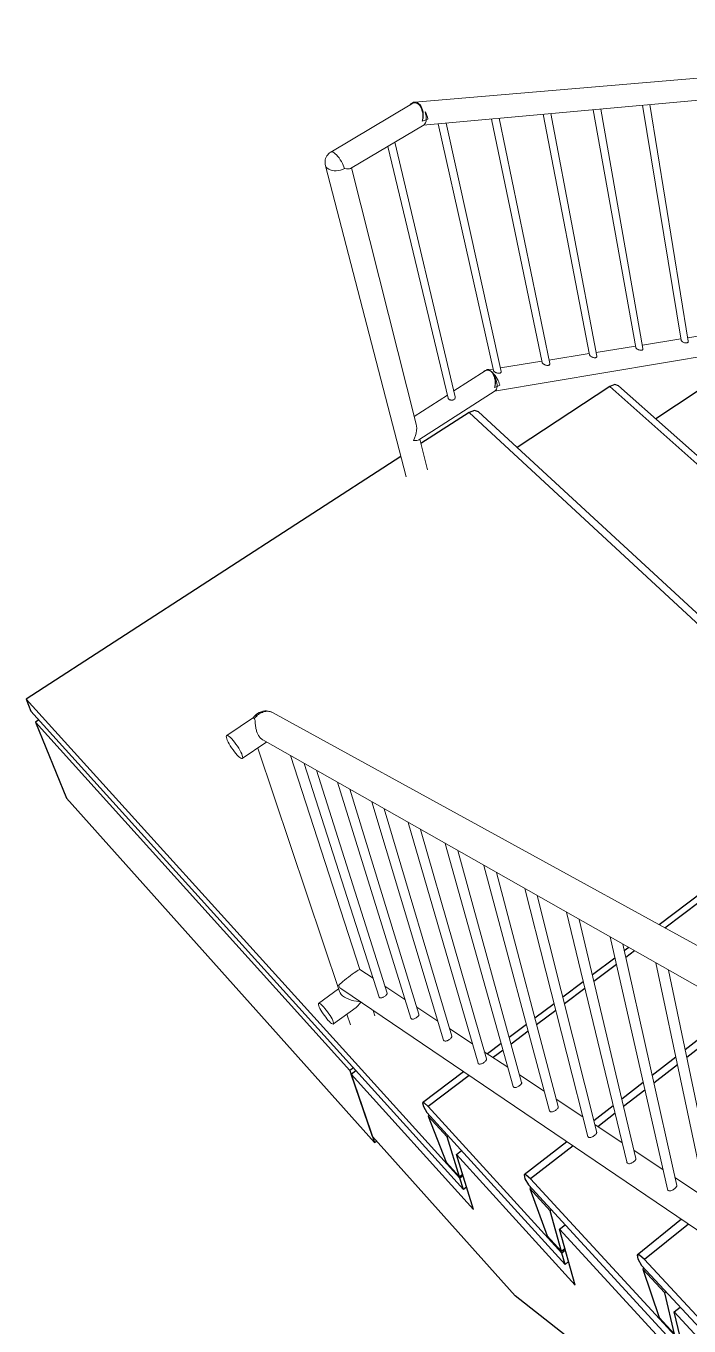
# Model space of a CAD drawing. Header units: millimetres. Extents: x 14140 to 38780, y -11415 to 1223.
# Drawn here: x 29423 to 31313, y -8043 to -4339 of the extents above; entities that cross this region are included whole.
import ezdxf

# ---------------------------------------------------------------- set-up
doc = ezdxf.new("R2010")
doc.units = ezdxf.units.MM
doc.header["$MEASUREMENT"] = 0
doc.layers.add('NewA-Ee_35_10-M_StairsInternal', color=7, linetype='Continuous')
doc.layers.add('NewA-Ss_25_15_60_05-M_BalustradeAndGuardingSystems', color=7, linetype='Continuous')

# ---------------------------------------------------------------- blocks, each defined once
blk = doc.blocks.new('Section Elem_9_2', base_point=(32826.8, -4960.2))
at = {"layer": 'NewA-Ee_35_10-M_StairsInternal', "linetype": 'Continuous'}
for p, q in [((31460, -5297.5), (31218.9, -5458.5)), ((31087.9, -5366.1), (30823.6, -5539.8)), ((31102.1, -5360.6), (31087.9, -5366.1)), ((31087.9, -5366.1), (31469.1, -5705.4)), ((31112.4, -5364), (31102.1, -5360.6)), ((31112.4, -5364), (31464.8, -5676.9)), ((30686.3, -5440.1), (30549.2, -5528.7)), ((30686.5, -5440), (30686.3, -5440.1)), ((30686.3, -5440.1), (31550.9, -6239.9)), ((30701.6, -5434.3), (30686.5, -5440)), ((30712.9, -5437.7), (30701.6, -5434.3)), ((30712.9, -5437.7), (31545.8, -6206.3)), ((30492, -5565.7), (29423.3, -6256.8)), ((29423.3, -6256.8), (29437.2, -6290.8)), ((29423.3, -6256.8), (30325.2, -7252.5)), ((29437.2, -6290.8), (30336.3, -7284.9)), ((29460.2, -6316.2), (29450.2, -6322.7)), ((29450.2, -6322.7), (29538.8, -6539.1)), ((29450.2, -6322.7), (30346.6, -7315.2)), ((29538.8, -6539.1), (30416.8, -7520.5)), ((30356.9, -7307.6), (30346.6, -7315.2)), ((30346.6, -7315.2), (30416.8, -7520.5)), ((30416.8, -7520.5), (30422.5, -7516.3))]:
    blk.add_line(p, q, dxfattribs=at)
blk = doc.blocks.new('Section Elem_10_2', base_point=(32826.8, -4960.2))
at = {"layer": 'NewA-Ee_35_10-M_StairsInternal', "linetype": 'Continuous'}
for p, q in [((31903.5, -6391.6), (31227.9, -6899.9)), ((31923.2, -6397.9), (31244.7, -6909.2)), ((31141.7, -6964.8), (31128.9, -6974.4)), ((31101.9, -6994.7), (31037.9, -7042.9)), ((31158.4, -6974.2), (31133.2, -6993.3)), ((31106.2, -7013.6), (31042.4, -7061.7)), ((31012, -7062.3), (30953.5, -7106.3)), ((31016.5, -7081.1), (30958.2, -7125.1)), ((30928.7, -7125), (30874, -7166.2)), ((30933.4, -7143.8), (30878.9, -7184.9)), ((30850, -7184.2), (30801, -7221.1)), ((30855, -7202.8), (30806.1, -7239.7)), ((31376, -7199.3), (31302.5, -7256.4)), ((31380.3, -7221.1), (31307, -7278.1)), ((30660.3, -7622.4), (30325.2, -7252.5)), ((30777.9, -7238.4), (30739, -7267.7)), ((30783.1, -7257), (30755, -7278.2)), ((30336.3, -7284.9), (30670.1, -7654)), ((31275.6, -7277.2), (31208.3, -7329.5)), ((30350.2, -7325.7), (30364, -7315.5)), ((30350.2, -7325.7), (30698.7, -7711.5)), ((30411, -7503.5), (30350.2, -7325.7)), ((30670.9, -7318.9), (30553.2, -7407.5)), ((30686.8, -7329.6), (30569.8, -7417.8)), ((31280.3, -7299), (31213.1, -7351.2)), ((31182.6, -7349.5), (31121.9, -7396.6)), ((31187.5, -7371.1), (31127, -7418.2)), ((30558.4, -7407.4), (30553.2, -7407.5)), ((30553.2, -7407.5), (30556, -7418)), ((30569.8, -7417.8), (30558.4, -7407.4)), ((30556, -7418), (30565.9, -7435.2)), ((30565.9, -7435.2), (30960.1, -7867.6)), ((30572.9, -7442.8), (30569.6, -7445.3)), ((30623.6, -7504.6), (30569.6, -7445.3)), ((30569.6, -7445.3), (30621.1, -7576.1)), ((30951.1, -7835.4), (30569.8, -7417.8)), ((31097.3, -7415.7), (31041.9, -7458.7)), ((31102.5, -7437.2), (31053.6, -7475.3)), ((30817.4, -7957.2), (30411, -7503.5)), ((30626.9, -7502.1), (30623.6, -7504.6)), ((30658.9, -7617.8), (30623.6, -7504.6)), ((30965.3, -7518.2), (30843.3, -7612.9)), ((30650.1, -7554.8), (30664.7, -7543.6)), ((30650.1, -7554.8), (30988.7, -7927)), ((30698.7, -7711.5), (30650.1, -7554.8)), ((30983, -7530.2), (30861.9, -7624.4)), ((30621.1, -7576.1), (30658.9, -7617.8)), ((30667.6, -7611.1), (30658.9, -7617.8)), ((30669, -7615.8), (30660.3, -7622.4)), ((30670.1, -7654), (30660.3, -7622.4)), ((30849.4, -7613.2), (30843.3, -7612.9)), ((30843.3, -7612.9), (30845.8, -7623.6)), ((30845.8, -7623.6), (30856, -7641.5)), ((30861.9, -7624.4), (30849.4, -7613.2)), ((31273.5, -8071.5), (30861.9, -7624.4)), ((30678.8, -7647.3), (30670.1, -7654)), ((30856, -7641.5), (31281.3, -8104.2)), ((30863, -7649.1), (30859.5, -7651.9)), ((30917.7, -7715.2), (30859.5, -7651.9)), ((30859.5, -7651.9), (30909.1, -7786.2)), ((30921.2, -7712.4), (30917.7, -7715.2)), ((30949.8, -7830.7), (30917.7, -7715.2)), ((31292, -7739.3), (31165.5, -7841)), ((30944.5, -7767.3), (30960.3, -7754.9)), ((30944.5, -7767.3), (31309.9, -8165.7)), ((30988.7, -7927), (30944.5, -7767.3)), ((31311.9, -7752.8), (31186.3, -7854)), ((30909.1, -7786.2), (30949.8, -7830.7)), ((30959.9, -7822.7), (30949.8, -7830.7)), ((30961.2, -7827.5), (30951.1, -7835.4)), ((30960.1, -7867.6), (30951.1, -7835.4)), ((31172.6, -7841.8), (31165.5, -7841)), ((31165.5, -7841), (31167.6, -7851.9)), ((31167.6, -7851.9), (31178, -7870.5)), ((31186.3, -7854), (31172.6, -7841.8)), ((30970.1, -7859.6), (30960.1, -7867.6)), ((31178, -7870.5), (31639.1, -8367.9)), ((31185.1, -7878.1), (31181.3, -7881.2)), ((31244.2, -7949.1), (31181.3, -7881.2)), ((31181.3, -7881.2), (31228.4, -8019)), ((31632.8, -8334.7), (31186.3, -7854)), ((32614.2, -9362.3), (30817.4, -7957.2)), ((31248.1, -7946), (31244.2, -7949.1)), ((31272.3, -8066.7), (31244.2, -7949.1)), ((31271.4, -8003.3), (31288.3, -7989.4)), ((31228.4, -8019), (31272.3, -8066.7)), ((31271.4, -8003.3), (31667.5, -8431.5)), ((31309.9, -8165.7), (31271.4, -8003.3))]:
    blk.add_line(p, q, dxfattribs=at)
blk = doc.blocks.new('Section Elem_14_2', base_point=(32826.8, -4960.2))
at = {"layer": 'NewA-Ss_25_15_60_05-M_BalustradeAndGuardingSystems', "color": 6, "linetype": 'Continuous', "lineweight": 13}
for p, q in [((30532.1, -4555.3), (33094.5, -4338.6)), ((30555.8, -4621.4), (33102.7, -4389.5)), ((30524.7, -4557.3), (30528.3, -4555.8)), ((30528.3, -4555.8), (30532.1, -4555.3)), ((30532.1, -4555.3), (30535.9, -4555.9)), ((30535.9, -4555.9), (30539.7, -4557.5)), ((30292, -4697.8), (30523.6, -4560.8)), ((30517.9, -4564.2), (30518.5, -4563.1)), ((30518.5, -4563.1), (30521.4, -4559.8)), ((30521.4, -4559.8), (30524.7, -4557.3)), ((30523.6, -4560.8), (30527.4, -4558.8)), ((30527.4, -4558.8), (30531.3, -4557.9)), ((30531.3, -4557.9), (30535.2, -4558.1)), ((30535.2, -4558.1), (30539, -4559.5)), ((30542.7, -4561.9), (30539, -4559.5)), ((30539.7, -4557.5), (30543.3, -4560)), ((30545.9, -4565.4), (30542.7, -4561.9)), ((30543.3, -4560), (30546.6, -4563.5)), ((30548.8, -4569.9), (30545.9, -4565.4)), ((30546.6, -4563.5), (30549.5, -4567.7)), ((30551.2, -4575.1), (30548.8, -4569.9)), ((30549.5, -4567.7), (30552, -4572.6)), ((30553, -4580.9), (30551.2, -4575.1)), ((30552, -4572.6), (30553.9, -4577.9)), ((30554.1, -4587.2), (30553, -4580.9)), ((30553.9, -4577.9), (30555.2, -4583.7)), ((30554.6, -4593.8), (30554.1, -4587.2)), ((30554.4, -4600.4), (30554.6, -4593.8)), ((30555.2, -4583.7), (30555.9, -4589.6)), ((30555.9, -4589.6), (30555.9, -4595.5)), ((30561, -4583.6), (30562.6, -4589)), ((30561.1, -4583.7), (30561, -4583.6)), ((30561, -4583.6), (30563.6, -4588.4)), ((30562.6, -4589), (30563.7, -4594.8)), ((30563.6, -4588.4), (30565.9, -4593.5)), ((30565.9, -4593.5), (30567.7, -4598.3)), ((30897.4, -4590.3), (31029.9, -5276.2)), ((30919, -4588.3), (31050.9, -5279.1)), ((31040.5, -4577.3), (31161.5, -5255)), ((31061.7, -4575.3), (31182.1, -5258)), ((31180.5, -4564.5), (31290.7, -5234.3)), ((31201.4, -4562.6), (31310.9, -5237.2)), ((30348.6, -4744.9), (30558.3, -4619.9)), ((30564.2, -4605.6), (30552.8, -4609.4)), ((30554, -4606.5), (30552.8, -4609.4)), ((30552.8, -4609.4), (30553.5, -4606.8)), ((30553.5, -4606.8), (30554.4, -4600.4)), ((30555.3, -4601.2), (30554, -4606.5)), ((30555.9, -4595.5), (30555.3, -4601.2)), ((30558.3, -4619.9), (30560.6, -4617.6)), ((30560.6, -4617.6), (30562.4, -4614.3)), ((30562.4, -4614.3), (30563.6, -4610.3)), ((30563.6, -4610.3), (30564.2, -4605.6)), ((30563.7, -4594.8), (30564.3, -4600.4)), ((30564.3, -4600.4), (30564.2, -4605.6)), ((30564.2, -4605.6), (30569.2, -4603.8)), ((30567.7, -4598.3), (30569, -4602.8)), ((30569, -4602.8), (30569.2, -4603.8)), ((30569.2, -4603.8), (30569.1, -4603.8)), ((30598.7, -4617.5), (30755.9, -5320.2)), ((30621.1, -4615.4), (30777.8, -5323.1)), ((30750.2, -4603.7), (30894.7, -5297.9)), ((30772.2, -4601.7), (30916.2, -5300.8)), ((30283.4, -4705.5), (30285.4, -4703.1)), ((30285.4, -4703.1), (30288.4, -4700.3)), ((30288.4, -4700.3), (30292, -4697.8)), ((30292, -4697.8), (30293.7, -4697)), ((30293.7, -4697), (30295.9, -4697.1)), ((30295.9, -4697.1), (30298.5, -4698.1)), ((30298.5, -4698.1), (30301.6, -4700)), ((30301.6, -4700), (30304.9, -4702.7)), ((30304.9, -4702.7), (30308.5, -4706.1)), ((30454.6, -4681.7), (30626.5, -5398.8)), ((30474.9, -4669.6), (30647.1, -5395)), ((30275.8, -4724.4), (30276.3, -4720.2)), ((30275.8, -4728.5), (30275.8, -4724.4)), ((30276.3, -4732.8), (30275.8, -4728.5)), ((30276.3, -4720.2), (30277.4, -4716.2)), ((30276.3, -4732.8), (30277.3, -4736.8)), ((30277.3, -4736.8), (30279.3, -4740.6)), ((30277.3, -4736.8), (30507, -5623.3)), ((30277.4, -4716.2), (30278.9, -4712.6)), ((30278.9, -4712.6), (30280.7, -4708.9)), ((30279.3, -4740.6), (30282.3, -4743.9)), ((30280.7, -4708.9), (30283.4, -4705.5)), ((30308.5, -4706.1), (30312.1, -4710.2)), ((30312.1, -4710.2), (30315.7, -4714.8)), ((30315.7, -4714.8), (30319.1, -4719.7)), ((30319.1, -4719.7), (30322.3, -4724.9)), ((30322.3, -4724.9), (30325.2, -4730.1)), ((30325.2, -4730.1), (30327.6, -4735.2)), ((30327.6, -4735.2), (30329.5, -4740.1)), ((30329.5, -4740.1), (30330.9, -4744.5)), ((30282.3, -4743.9), (30286.2, -4746.8)), ((30286.2, -4746.8), (30290.8, -4749)), ((30290.8, -4749), (30296, -4750.5)), ((30296, -4750.5), (30301.7, -4751.3)), ((30301.7, -4751.3), (30307.7, -4751.4)), ((30307.7, -4751.4), (30313.8, -4750.7)), ((30313.8, -4750.7), (30319.8, -4749.3)), ((30319.8, -4749.3), (30325.6, -4747.2)), ((30325.6, -4747.2), (30330.9, -4744.5)), ((30330.9, -4744.5), (30336.6, -4745.5)), ((30336.6, -4745.5), (30341.6, -4745.8)), ((30341.6, -4745.8), (30345.6, -4745.6)), ((30345.6, -4745.6), (30348.6, -4744.9)), ((30351.4, -4743.2), (30535.2, -5473.3)), ((30759.1, -5378.8), (33105.7, -4988.5)), ((31309.3, -5227.4), (31415, -5210.4)), ((31049, -5269.1), (31160.8, -5251.2)), ((31161.8, -5255.9), (31161.5, -5255)), ((31162.4, -5256.7), (31161.8, -5255.9)), ((31163.3, -5257.5), (31162.4, -5256.7)), ((31164.5, -5258.5), (31163.3, -5257.5)), ((31165.9, -5259.5), (31164.5, -5258.5)), ((31167.5, -5260.3), (31165.9, -5259.5)), ((31167.5, -5260.3), (31168, -5260.5)), ((31169.3, -5261.2), (31168, -5260.5)), ((31180.4, -5248), (31290, -5230.5)), ((31181.9, -5260.1), (31181.4, -5261.1)), ((31182.2, -5259.1), (31181.9, -5260.1)), ((31182.1, -5258), (31182.1, -5258.2)), ((31182.2, -5259.1), (31182.1, -5258.2)), ((31291, -5235.1), (31290.7, -5234.3)), ((31291.6, -5235.9), (31291, -5235.1)), ((31292.5, -5236.8), (31291.6, -5235.9)), ((31293.7, -5237.8), (31292.5, -5236.8)), ((31295.1, -5238.7), (31293.7, -5237.8)), ((31296.6, -5239.5), (31295.1, -5238.7)), ((31296.6, -5239.5), (31297.1, -5239.7)), ((31298.4, -5240.3), (31297.1, -5239.7)), ((31300.2, -5241.1), (31298.4, -5240.3)), ((31302, -5241.6), (31300.2, -5241.1)), ((31303.7, -5241.9), (31302, -5241.6)), ((31305.4, -5242), (31303.7, -5241.9)), ((31306.9, -5241.9), (31305.4, -5242)), ((31308.2, -5241.5), (31306.9, -5241.9)), ((31309.3, -5241), (31308.2, -5241.5)), ((31310.2, -5240.3), (31309.3, -5241)), ((31310.7, -5239.4), (31310.2, -5240.3)), ((31310.9, -5238.3), (31310.7, -5239.4)), ((31310.9, -5237.2), (31310.9, -5237.4)), ((31310.9, -5238.3), (31310.9, -5237.4)), ((30775.5, -5312.9), (30893.9, -5293.9)), ((30914.1, -5290.7), (31029.1, -5272.2)), ((31030.2, -5277), (31029.9, -5276.2)), ((31030.8, -5277.9), (31030.2, -5277)), ((31031.7, -5278.7), (31030.8, -5277.9)), ((31032.9, -5279.7), (31031.7, -5278.7)), ((31034.3, -5280.7), (31032.9, -5279.7)), ((31035.9, -5281.5), (31034.3, -5280.7)), ((31035.9, -5281.5), (31036.4, -5281.7)), ((31037.7, -5282.4), (31036.4, -5281.7)), ((31039.6, -5283.1), (31037.7, -5282.4)), ((31041.4, -5283.7), (31039.6, -5283.1)), ((31043.3, -5284), (31041.4, -5283.7)), ((31045, -5284.1), (31043.3, -5284)), ((31046.6, -5284), (31045, -5284.1)), ((31048, -5283.6), (31046.6, -5284)), ((31049.2, -5283), (31048, -5283.6)), ((31050.1, -5282.3), (31049.2, -5283)), ((31050.7, -5281.3), (31050.1, -5282.3)), ((31051, -5280.3), (31050.7, -5281.3)), ((31050.9, -5279.1), (31050.9, -5279.3)), ((31051, -5280.3), (31050.9, -5279.3)), ((31171.1, -5261.9), (31169.3, -5261.2)), ((31172.9, -5262.4), (31171.1, -5261.9)), ((31174.8, -5262.7), (31172.9, -5262.4)), ((31176.5, -5262.8), (31174.8, -5262.7)), ((31178, -5262.7), (31176.5, -5262.8)), ((31179.4, -5262.4), (31178, -5262.7)), ((31180.5, -5261.8), (31179.4, -5262.4)), ((31181.4, -5261.1), (31180.5, -5261.8)), ((30731.8, -5321.8), (30643.2, -5378.6)), ((30726.5, -5325.2), (30729.2, -5322.4)), ((30729.2, -5322.4), (30732.3, -5320.4)), ((30731.8, -5321.8), (30735.3, -5320.2)), ((30732.3, -5320.4), (30735.6, -5319.3)), ((30735.3, -5320.2), (30739, -5319.6)), ((30735.6, -5319.3), (30737.1, -5319)), ((30735.6, -5319.3), (30739.2, -5319.1)), ((30735.8, -5319.2), (30737.8, -5317.9)), ((30740, -5318.9), (30737.1, -5319)), ((30737.8, -5317.9), (30739.5, -5317.5)), ((30739, -5319.6), (30742.7, -5320.1)), ((30739.2, -5319.1), (30742.7, -5319.8)), ((30739.5, -5317.5), (30741.7, -5317.8)), ((30743.1, -5319.8), (30740, -5318.9)), ((30741.7, -5317.8), (30744.3, -5319)), ((30742.4, -5318.2), (30755, -5316.2)), ((30742.7, -5319.8), (30746.3, -5321.5)), ((30742.7, -5320.1), (30746.3, -5321.6)), ((30746.4, -5321.5), (30743.1, -5319.8)), ((30744.3, -5319), (30747.2, -5320.9)), ((30746.3, -5321.5), (30749.1, -5323.7)), ((30746.3, -5321.6), (30749.1, -5323.7)), ((30749.1, -5323.7), (30746.4, -5321.5)), ((30747.2, -5320.9), (30750.4, -5323.6)), ((30750.1, -5324.6), (30752.7, -5327.4)), ((30750.1, -5324.6), (30752.7, -5327.5)), ((30752.8, -5327.4), (30750.1, -5324.6)), ((30750.4, -5323.6), (30753.7, -5326.8)), ((30752.7, -5327.4), (30755.5, -5331.5)), ((30752.7, -5327.5), (30755.4, -5331.7)), ((30755.9, -5331.4), (30752.8, -5327.4)), ((30753.7, -5326.8), (30757.1, -5330.6)), ((30755.4, -5331.7), (30757.6, -5336.6)), ((30755.5, -5331.5), (30757.8, -5336.1)), ((30756.1, -5321), (30755.9, -5320.2)), ((30758.7, -5335.9), (30755.9, -5331.4)), ((30756.7, -5321.9), (30756.1, -5321)), ((30757.6, -5322.8), (30756.7, -5321.9)), ((30757.1, -5330.6), (30760.4, -5334.8)), ((30757.6, -5322.8), (30758.8, -5323.8)), ((30758.8, -5323.8), (30760.3, -5324.8)), ((30760.3, -5324.8), (30761.9, -5325.7)), ((30761.9, -5325.7), (30762.4, -5325.9)), ((30762.4, -5325.9), (30763.8, -5326.6)), ((30763.8, -5326.6), (30765.7, -5327.3)), ((30765.7, -5327.3), (30767.7, -5327.9)), ((30767.7, -5327.9), (30769.6, -5328.2)), ((30769.6, -5328.2), (30771.4, -5328.3)), ((30771.4, -5328.3), (30773.1, -5328.2)), ((30773.1, -5328.2), (30774.6, -5327.8)), ((30774.6, -5327.8), (30775.8, -5327.2)), ((30775.8, -5327.2), (30776.8, -5326.4)), ((30776.8, -5326.4), (30777.4, -5325.4)), ((30777.4, -5325.4), (30777.8, -5324.3)), ((30777.7, -5323.4), (30777.8, -5323.1)), ((30777.8, -5324.3), (30777.7, -5323.4)), ((30895, -5298.7), (30894.7, -5297.9)), ((30895.6, -5299.6), (30895, -5298.7)), ((30896.5, -5300.5), (30895.6, -5299.6)), ((30897.7, -5301.5), (30896.5, -5300.5)), ((30899.1, -5302.5), (30897.7, -5301.5)), ((30900.8, -5303.3), (30899.1, -5302.5)), ((30900.8, -5303.3), (30901.2, -5303.5)), ((30902.6, -5304.2), (30901.2, -5303.5)), ((30904.5, -5304.9), (30902.6, -5304.2)), ((30906.4, -5305.5), (30904.5, -5304.9)), ((30908.3, -5305.8), (30906.4, -5305.5)), ((30910.1, -5305.9), (30908.3, -5305.8)), ((30911.7, -5305.8), (30910.1, -5305.9)), ((30913.2, -5305.4), (30911.7, -5305.8)), ((30914.4, -5304.8), (30913.2, -5305.4)), ((30915.3, -5304), (30914.4, -5304.8)), ((30915.9, -5303.1), (30915.3, -5304)), ((30916.2, -5302), (30915.9, -5303.1)), ((30916.2, -5300.8), (30916.2, -5301.1)), ((30916.2, -5302), (30916.2, -5301.1)), ((30757.6, -5336.6), (30759.3, -5342)), ((30757.8, -5336.1), (30759.6, -5341.1)), ((30761.1, -5340.8), (30758.7, -5335.9)), ((30759.7, -5365.6), (30758.8, -5368.9)), ((30758.8, -5368.9), (30766.1, -5366)), ((30759.5, -5367.1), (30758.8, -5368.9)), ((30759.3, -5342), (30760.3, -5347.8)), ((30760.8, -5362.3), (30759.5, -5367.1)), ((30759.6, -5341.1), (30760.8, -5346.4)), ((30760.5, -5359.8), (30759.7, -5365.6)), ((30760.3, -5347.8), (30760.8, -5353.8)), ((30760.4, -5334.8), (30763.5, -5339.3)), ((30760.8, -5353.8), (30760.5, -5359.8)), ((30760.8, -5346.4), (30761.4, -5351.8)), ((30761.4, -5357.2), (30760.8, -5362.3)), ((30763.1, -5346), (30761.1, -5340.8)), ((30761.4, -5351.8), (30761.4, -5357.2)), ((30764.7, -5351.3), (30763.1, -5346)), ((30763.5, -5339.3), (30766.4, -5343.9)), ((30765.4, -5370.1), (30764.2, -5373.5)), ((30765.7, -5356.5), (30764.7, -5351.3)), ((30766.1, -5366), (30765.4, -5370.1)), ((30766.2, -5361.4), (30765.7, -5356.5)), ((30766.1, -5366), (30766.2, -5361.4)), ((30773.9, -5362.6), (30766.1, -5366)), ((30766.4, -5343.9), (30768.9, -5348.6)), ((30768.9, -5348.6), (30771, -5353.1)), ((30771, -5353.1), (30772.6, -5357.3)), ((30772.6, -5357.3), (30773.7, -5361.1)), ((30773.7, -5361.1), (30773.9, -5362.6)), ((30773.9, -5362.6), (30773.9, -5362.6)), ((30624.6, -5390.6), (30529.7, -5451.4)), ((30543.5, -5518), (30760.3, -5378)), ((30626.8, -5399.9), (30626.5, -5398.8)), ((30627.4, -5401), (30626.8, -5399.9)), ((30628.3, -5402), (30627.4, -5401)), ((30628.3, -5402), (30629.5, -5403)), ((30629.5, -5403), (30631, -5403.8)), ((30631, -5403.8), (30632.6, -5404.4)), ((30632.6, -5404.4), (30633, -5404.4)), ((30633, -5404.4), (30634.3, -5404.8)), ((30634.3, -5404.8), (30636.2, -5405.1)), ((30636.2, -5405.1), (30638, -5405)), ((30638, -5405), (30639.8, -5404.7)), ((30639.8, -5404.7), (30641.5, -5404.1)), ((30641.5, -5404.1), (30643.1, -5403.3)), ((30643.1, -5403.3), (30644.4, -5402.3)), ((30644.4, -5402.3), (30645.6, -5401)), ((30645.6, -5401), (30646.4, -5399.6)), ((30646.4, -5399.6), (30647, -5398.1)), ((30647, -5398.1), (30647.2, -5396.5)), ((30647.1, -5395.3), (30647.1, -5395)), ((30647.2, -5396.5), (30647.1, -5395.3)), ((30762.4, -5376.2), (30760.3, -5378)), ((30764.2, -5373.5), (30762.4, -5376.2)), ((30536.6, -5478.8), (30535.2, -5473.3)), ((30537.2, -5485), (30536.6, -5478.8)), ((30527.7, -5519.9), (30531.1, -5513.1)), ((30532.9, -5520.2), (30527.7, -5519.9)), ((30531.1, -5513.1), (30533.8, -5506)), ((30533.8, -5506), (30535.7, -5498.8)), ((30535.7, -5498.8), (30536.9, -5491.8)), ((30536.9, -5491.8), (30537.2, -5485)), ((30540.9, -5519.3), (30537.3, -5520)), ((30543.5, -5518), (30540.9, -5519.3)), ((30546.1, -5516.4), (30568, -5603.6)), ((30537.3, -5520), (30532.9, -5520.2)), ((30079.3, -6300.8), (30083.5, -6297.5)), ((30083.5, -6297.5), (30088.2, -6294.8)), ((30087.8, -6298.5), (30091.3, -6297.3)), ((30088.2, -6294.8), (30093.3, -6292.7)), ((30091.3, -6297.3), (30094.1, -6295.4)), ((30092.7, -6295.7), (30093.8, -6295.1)), ((30094.1, -6295.4), (30092.7, -6295.7)), ((30092.7, -6295.7), (30092.7, -6295.7)), ((30093.3, -6292.7), (30098.6, -6291.3)), ((30093.8, -6295.1), (30097.5, -6293.8)), ((30097.5, -6293.8), (30094.8, -6295.2)), ((30094.8, -6295.2), (30097.6, -6294.7)), ((30097.6, -6294.7), (30098.9, -6294.3)), ((30097.8, -6293.6), (30100.3, -6292.7)), ((30098.9, -6294.3), (30097.8, -6293.6)), ((30097.8, -6293.6), (30097.8, -6293.6)), ((30098.6, -6291.3), (30104, -6290.6)), ((30100.3, -6292.7), (30102.1, -6292.4)), ((30102.1, -6292.4), (30102.6, -6292.3)), ((30102.6, -6292.3), (30106.8, -6291.9)), ((30104, -6290.6), (30109.3, -6290.7)), ((30105.9, -6291.7), (30106.9, -6291.5)), ((30107, -6291.8), (30105.9, -6291.7)), ((30106.8, -6291.9), (30107, -6291.8)), ((30106.9, -6291.5), (30113.4, -6291.5)), ((30107, -6291.8), (30107, -6291.8)), ((30111.5, -6290.8), (30109.3, -6290.7)), ((30111.5, -6290.8), (30117.1, -6291.7)), ((30113.4, -6291.5), (30113.9, -6291.6)), ((30113.9, -6291.6), (30114, -6291.6)), ((30114, -6291.6), (30117.4, -6292.6)), ((30115.8, -6291.9), (30119.7, -6292.6)), ((30117.4, -6292.6), (30115.8, -6291.9)), ((30117.1, -6291.7), (30122.3, -6293.5)), ((30119.7, -6292.6), (30121.3, -6293.3)), ((30121.3, -6293.3), (30121.5, -6293.4)), ((30121.5, -6293.4), (30124, -6294.4)), ((30123.7, -6294.2), (30122.3, -6293.5)), ((30123.5, -6294.1), (30125.6, -6294.9)), ((30124, -6294.4), (30123.5, -6294.1)), ((31994.8, -7320.8), (30125.6, -6294.9)), ((30071.7, -6309.2), (29995.5, -6360.5)), ((30071.6, -6309.3), (30073.7, -6306.4)), ((30071.7, -6309.2), (30071.6, -6309.9)), ((30072.1, -6310.2), (30071.6, -6309.9)), ((30072.1, -6310.2), (30072.1, -6310.5)), ((30073, -6311.5), (30072.1, -6310.5)), ((30073.6, -6311.8), (30073, -6311.5)), ((30073.6, -6311.8), (30074.1, -6313.3)), ((30073.7, -6306.4), (30077.7, -6302.2)), ((30074.3, -6313.5), (30074.1, -6313.3)), ((30074.3, -6313.5), (30076, -6310.2)), ((30075.2, -6314.7), (30074.3, -6313.5)), ((30075.2, -6315.1), (30075.2, -6314.7)), ((30076.4, -6319.1), (30075.2, -6315.1)), ((30076, -6310.2), (30076.3, -6309.8)), ((30076.3, -6309.8), (30077.4, -6308.1)), ((30076.6, -6323.9), (30076.4, -6319.1)), ((30076.8, -6325), (30076.6, -6323.9)), ((30077.5, -6331.7), (30076.8, -6325)), ((30077.4, -6308.1), (30079.2, -6306.1)), ((30077.5, -6332.2), (30077.5, -6331.7)), ((30078.6, -6338.7), (30077.5, -6332.2)), ((30077.7, -6302.2), (30079.3, -6300.8)), ((30079.2, -6306.1), (30080.4, -6306.8)), ((30079.2, -6306.2), (30079.2, -6306.1)), ((30079.5, -6305.9), (30082.2, -6302.9)), ((30082.3, -6303.6), (30079.5, -6305.9)), ((30079.5, -6305.9), (30079.7, -6305.7)), ((30080.4, -6306.8), (30081.3, -6305.7)), ((30081.3, -6305.7), (30082.3, -6303.6)), ((30082.2, -6302.9), (30083.3, -6302.1)), ((30082.7, -6303), (30085.9, -6300.9)), ((30083.3, -6302.1), (30082.7, -6303)), ((30085.9, -6300.9), (30087.7, -6298.6)), ((30087.7, -6298.6), (30087.8, -6298.5)), ((30087.8, -6298.5), (30087.8, -6298.5)), ((29994.4, -6361.5), (29994, -6363.4)), ((29994, -6363.4), (29994.4, -6366.3)), ((29995.5, -6360.5), (29994.4, -6361.5)), ((29994.4, -6366.3), (29995.4, -6369.9)), ((29995.4, -6369.9), (29997.1, -6374.3)), ((29997.2, -6360.6), (29995.5, -6360.5)), ((29999.6, -6361.6), (29997.2, -6360.6)), ((30002.5, -6363.6), (29999.6, -6361.6)), ((30005.9, -6366.5), (30002.5, -6363.6)), ((30009.7, -6370.3), (30005.9, -6366.5)), ((30013.7, -6374.7), (30009.7, -6370.3)), ((30078.7, -6340.2), (30078.6, -6338.7)), ((30080.3, -6345.8), (30078.7, -6340.2)), ((30080.7, -6347.8), (30080.3, -6345.8)), ((30082.5, -6352.6), (30080.7, -6347.8)), ((30083.2, -6354.8), (30082.5, -6352.6)), ((30085.4, -6358.9), (30083.2, -6354.8)), ((30086.4, -6361), (30085.4, -6358.9)), ((30086.4, -6361), (30088.9, -6364.5)), ((30090.1, -6366.2), (30088.9, -6364.5)), ((30090.1, -6366.2), (30093, -6369.1)), ((30094.2, -6370.3), (30093, -6369.1)), ((30094.2, -6370.3), (30097.6, -6372.5)), ((29997.1, -6374.3), (29999.5, -6379.2)), ((29999.5, -6379.2), (30002.4, -6384.6)), ((30002.4, -6384.6), (30005.7, -6390.3)), ((30005.7, -6390.3), (30009.4, -6396)), ((30009.4, -6396), (30013.4, -6401.6)), ((30013.4, -6401.6), (30017.5, -6407.1)), ((30017.8, -6379.7), (30013.7, -6374.7)), ((30017.5, -6407.1), (30021.6, -6412.1)), ((30021.9, -6385.2), (30017.8, -6379.7)), ((30025.9, -6390.9), (30021.9, -6385.2)), ((30029.6, -6396.7), (30025.9, -6390.9)), ((30033, -6402.3), (30029.6, -6396.7)), ((30035.9, -6407.7), (30033, -6402.3)), ((30038.2, -6412.7), (30035.9, -6407.7)), ((30107.1, -6380.7), (30039.7, -6426.3)), ((30084.1, -6396.3), (30316.8, -7090.3)), ((30098.7, -6373.2), (30097.6, -6372.5)), ((31942.3, -7418.8), (30098.7, -6373.2)), ((30109.2, -6379.2), (30107.1, -6380.7)), ((30021.6, -6412.1), (30025.5, -6416.5)), ((30025.5, -6416.5), (30029.3, -6420.2)), ((30029.3, -6420.2), (30032.6, -6423.2)), ((30032.6, -6423.2), (30035.6, -6425.2)), ((30035.6, -6425.2), (30038, -6426.3)), ((30038, -6426.3), (30039.7, -6426.3)), ((30039.9, -6417.1), (30038.2, -6412.7)), ((30039.7, -6426.3), (30040.9, -6425.4)), ((30040.9, -6420.7), (30039.9, -6417.1)), ((30041.3, -6423.5), (30040.9, -6420.7)), ((30040.9, -6425.4), (30041.3, -6423.5)), ((30177.2, -6417.8), (30375.3, -7027.6)), ((30216.5, -6440.1), (30430.1, -7105.9)), ((30251.3, -6459.8), (30452.8, -7094.8)), ((30311.2, -6493.8), (30520.5, -7166.2)), ((30346.2, -6513.6), (30543.5, -7155)), ((30409.4, -6549.4), (30613.9, -7228.6)), ((30444.6, -6569.4), (30637.3, -7217.1)), ((30512.9, -6608.1), (30712, -7294.1)), ((30548.2, -6628.2), (30735.8, -7282.4)), ((30618.7, -6668.2), (30812.1, -7360.9)), ((30654.3, -6688.3), (30836.3, -7349)), ((30728.8, -6730.6), (30915.8, -7430.1)), ((30764.5, -6750.8), (30940.3, -7418)), ((30845, -6796.5), (31024.9, -7503)), ((30880.9, -6816.9), (31050.2, -7491.8)), ((30964.1, -6864), (31136, -7575.8)), ((31000.3, -6884.6), (31162.1, -7566)), ((31088.2, -6934.4), (31251.7, -7653)), ((31124.6, -6955.1), (31278.3, -7643)), ((30353.5, -7040.9), (30358.6, -7037.3)), ((30358.6, -7037.3), (30363.2, -7034.1)), ((30363.2, -7034.1), (30367.2, -7031.5)), ((30367.2, -7031.5), (30370.6, -7029.4)), ((30370.6, -7029.4), (30373, -7028.1)), ((30373, -7028.1), (30374.6, -7027.5)), ((30374.6, -7027.5), (30375.3, -7027.6)), ((30375.3, -7027.6), (30413, -7052.5)), ((31218.5, -7008.3), (31372.7, -7733.8)), ((31255.2, -7029.1), (31399.8, -7723.6)), ((30314, -7073.1), (30315.6, -7071.5)), ((30314.7, -7074.4), (30314, -7073.1)), ((30317.2, -7078), (30314.7, -7074.4)), ((30315.6, -7071.5), (30318.6, -7068.7)), ((30318.6, -7068.7), (30322.4, -7065.3)), ((30322.4, -7065.3), (30326.8, -7061.6)), ((30326.8, -7061.6), (30331.7, -7057.6)), ((30331.7, -7057.6), (30337, -7053.3)), ((30337, -7053.3), (30342.5, -7049.1)), ((30342.5, -7049.1), (30348, -7044.9)), ((30348, -7044.9), (30353.5, -7040.9)), ((30446.3, -7074.5), (30503.7, -7112.4)), ((30314.4, -7082.9), (30257.4, -7124.2)), ((30316.8, -7090.3), (30318.7, -7094.2)), ((30318.2, -7079.2), (30317.2, -7078)), ((30323.7, -7083.9), (30318.2, -7079.2)), ((30318.7, -7094.2), (30321.7, -7098.2)), ((30321.7, -7098.2), (30325.9, -7102.1)), ((31934.3, -8174.1), (30323.7, -7083.9)), ((30325.9, -7102.1), (30331, -7105.8)), ((30331, -7105.8), (30337, -7109.1)), ((30337, -7109.1), (30343.6, -7112.1)), ((30343.6, -7112.1), (30350.6, -7114.5)), ((30430.7, -7106.9), (30430.1, -7105.9)), ((30431.5, -7107.7), (30430.7, -7106.9)), ((30432.7, -7108.3), (30431.5, -7107.7)), ((30434.1, -7108.5), (30432.7, -7108.3)), ((30435.7, -7108.4), (30434.1, -7108.5)), ((30437.4, -7108), (30435.7, -7108.4)), ((30439.3, -7107.4), (30437.4, -7108)), ((30439.3, -7107.4), (30440.7, -7106.7)), ((30441.2, -7106.5), (30440.7, -7106.7)), ((30443.2, -7105.5), (30441.2, -7106.5)), ((30445.1, -7104.4), (30443.2, -7105.5)), ((30446.9, -7103.1), (30445.1, -7104.4)), ((30448.5, -7101.8), (30446.9, -7103.1)), ((30450, -7100.6), (30448.5, -7101.8)), ((30451.2, -7099.2), (30450, -7100.6)), ((30451.2, -7099.2), (30451.4, -7098.9)), ((30452.1, -7098), (30451.4, -7098.9)), ((30452.7, -7096.9), (30452.1, -7098)), ((30452.9, -7095.8), (30452.7, -7096.9)), ((30452.8, -7094.8), (30452.9, -7095.8)), ((30257.4, -7124.2), (30256.9, -7125.6)), ((30256.9, -7125.6), (30257.1, -7127.8)), ((30257.1, -7127.8), (30257.9, -7130.7)), ((30258.5, -7123.8), (30257.4, -7124.2)), ((30257.9, -7130.7), (30259.3, -7134.4)), ((30260.2, -7124.2), (30258.5, -7123.8)), ((30259.3, -7134.4), (30261.4, -7138.6)), ((30262.5, -7125.5), (30260.2, -7124.2)), ((30261.4, -7138.6), (30263.9, -7143.3)), ((30265.3, -7127.7), (30262.5, -7125.5)), ((30263.9, -7143.3), (30266.9, -7148.2)), ((30268.4, -7130.7), (30265.3, -7127.7)), ((30266.9, -7148.2), (30270.2, -7153.4)), ((30271.9, -7134.3), (30268.4, -7130.7)), ((30275.6, -7138.5), (30271.9, -7134.3)), ((30279.4, -7143.2), (30275.6, -7138.5)), ((30283.2, -7148.2), (30279.4, -7143.2)), ((30286.8, -7153.4), (30283.2, -7148.2)), ((30364.2, -7135.5), (30299.6, -7182.5)), ((30350.6, -7114.5), (30357.9, -7116.4)), ((30357.9, -7116.4), (30365.1, -7117.6)), ((30369.4, -7130.7), (30364.2, -7135.5)), ((30365.1, -7117.6), (30372.2, -7118.2)), ((30374.3, -7124.8), (30369.4, -7130.7)), ((30372.2, -7118.2), (30374.3, -7118.2)), ((30377.4, -7120.2), (30374.3, -7124.8)), ((30413.2, -7144.5), (30418.1, -7159.7)), ((30537.2, -7134.5), (30597.6, -7174.3)), ((30270.2, -7153.4), (30273.8, -7158.5)), ((30273.8, -7158.5), (30277.6, -7163.5)), ((30277.6, -7163.5), (30281.3, -7168.1)), ((30281.3, -7168.1), (30285, -7172.3)), ((30285, -7172.3), (30288.5, -7176)), ((30290.1, -7158.6), (30286.8, -7153.4)), ((30288.5, -7176), (30291.6, -7179)), ((30293.1, -7163.5), (30290.1, -7158.6)), ((30291.6, -7179), (30294.4, -7181.2)), ((30295.7, -7168.2), (30293.1, -7163.5)), ((30294.4, -7181.2), (30296.7, -7182.5)), ((30297.7, -7172.5), (30295.7, -7168.2)), ((30296.7, -7182.5), (30298.5, -7183)), ((30299.1, -7176.1), (30297.7, -7172.5)), ((30298.5, -7183), (30299.6, -7182.5)), ((30300, -7179.1), (30299.1, -7176.1)), ((30299.6, -7182.5), (30300.1, -7181.2)), ((30300.1, -7181.2), (30300, -7179.1)), ((30338.3, -7154.3), (30348.6, -7185)), ((30521, -7167.3), (30520.5, -7166.2)), ((30521.9, -7168.1), (30521, -7167.3)), ((30523.1, -7168.7), (30521.9, -7168.1)), ((30524.6, -7168.9), (30523.1, -7168.7)), ((30526.2, -7168.8), (30524.6, -7168.9)), ((30528, -7168.5), (30526.2, -7168.8)), ((30529.9, -7167.8), (30528, -7168.5)), ((30529.9, -7167.8), (30531.4, -7167.1)), ((30531.9, -7166.9), (30531.4, -7167.1)), ((30533.9, -7165.9), (30531.9, -7166.9)), ((30535.8, -7164.7), (30533.9, -7165.9)), ((30537.6, -7163.4), (30535.8, -7164.7)), ((30539.3, -7162.2), (30537.6, -7163.4)), ((30540.8, -7160.8), (30539.3, -7162.2)), ((30541.9, -7159.5), (30540.8, -7160.8)), ((30541.9, -7159.5), (30542.1, -7159.1)), ((30542.8, -7158.3), (30542.1, -7159.1)), ((30543.4, -7157.1), (30542.8, -7158.3)), ((30543.6, -7156), (30543.4, -7157.1)), ((30543.5, -7155), (30543.6, -7156)), ((30631.1, -7196.5), (30696.2, -7239.4)), ((30634.6, -7223.2), (30633.1, -7224.5)), ((30635.8, -7221.8), (30634.6, -7223.2)), ((30635.8, -7221.8), (30636, -7221.4)), ((30636.7, -7220.5), (30636, -7221.4)), ((30637.2, -7219.3), (30636.7, -7220.5)), ((30637.4, -7218.2), (30637.2, -7219.3)), ((30637.3, -7217.1), (30637.4, -7218.2)), ((30614.5, -7229.7), (30613.9, -7228.6)), ((30615.4, -7230.5), (30614.5, -7229.7)), ((30616.6, -7231.1), (30615.4, -7230.5)), ((30618.1, -7231.4), (30616.6, -7231.1)), ((30619.8, -7231.3), (30618.1, -7231.4)), ((30621.6, -7230.9), (30619.8, -7231.3)), ((30623.6, -7230.3), (30621.6, -7230.9)), ((30623.6, -7230.3), (30625.1, -7229.5)), ((30625.6, -7229.4), (30625.1, -7229.5)), ((30627.6, -7228.4), (30625.6, -7229.4)), ((30629.6, -7227.2), (30627.6, -7228.4)), ((30631.4, -7225.8), (30629.6, -7227.2)), ((30633.1, -7224.5), (30631.4, -7225.8)), ((30712.7, -7295.2), (30712, -7294.1)), ((30713.6, -7296.1), (30712.7, -7295.2)), ((30714.9, -7296.7), (30713.6, -7296.1)), ((30716.4, -7297), (30714.9, -7296.7)), ((30718.2, -7297), (30716.4, -7297)), ((30720, -7296.6), (30718.2, -7297)), ((30722, -7295.9), (30720, -7296.6)), ((30722, -7295.9), (30723.6, -7295.2)), ((30724.1, -7295), (30723.6, -7295.2)), ((30726.1, -7294), (30724.1, -7295)), ((30728.1, -7292.7), (30726.1, -7294)), ((30730, -7291.3), (30728.1, -7292.7)), ((30729.8, -7261.6), (30796.7, -7305.8)), ((30731.7, -7290), (30730, -7291.3)), ((30733.2, -7288.7), (30731.7, -7290)), ((30734.4, -7287.2), (30733.2, -7288.7)), ((30734.4, -7287.2), (30734.6, -7286.9)), ((30735.3, -7285.9), (30734.6, -7286.9)), ((30735.8, -7284.7), (30735.3, -7285.9)), ((30735.8, -7282.4), (30736, -7283.5)), ((30736, -7283.5), (30735.8, -7284.7)), ((30830.5, -7328), (30900.9, -7374.5)), ((30812.8, -7362.1), (30812.1, -7360.9)), ((30813.8, -7363), (30812.8, -7362.1)), ((30815.1, -7363.6), (30813.8, -7363)), ((30816.7, -7363.9), (30815.1, -7363.6)), ((30818.4, -7363.9), (30816.7, -7363.9)), ((30820.4, -7363.5), (30818.4, -7363.9)), ((30822.4, -7362.8), (30820.4, -7363.5)), ((30822.4, -7362.8), (30824, -7362.1)), ((30824.5, -7361.9), (30824, -7362.1)), ((30826.6, -7360.9), (30824.5, -7361.9)), ((30828.6, -7359.6), (30826.6, -7360.9)), ((30830.5, -7358.2), (30828.6, -7359.6)), ((30832.3, -7356.9), (30830.5, -7358.2)), ((30833.7, -7355.4), (30832.3, -7356.9)), ((30834.9, -7354), (30833.7, -7355.4)), ((30834.9, -7354), (30835.1, -7353.6)), ((30835.8, -7352.6), (30835.1, -7353.6)), ((30836.4, -7351.4), (30835.8, -7352.6)), ((30836.3, -7349), (30836.5, -7350.1)), ((30836.5, -7350.1), (30836.4, -7351.4)), ((30934.7, -7396.8), (31010.6, -7446.9)), ((30916.5, -7431.3), (30915.8, -7430.1)), ((30917.5, -7432.3), (30916.5, -7431.3)), ((30918.9, -7432.9), (30917.5, -7432.3)), ((30920.5, -7433.3), (30918.9, -7432.9)), ((30922.3, -7433.2), (30920.5, -7433.3)), ((30924.3, -7432.9), (30922.3, -7433.2)), ((30926.4, -7432.2), (30924.3, -7432.9)), ((30926.4, -7432.2), (30928, -7431.4)), ((30928.5, -7431.2), (30928, -7431.4)), ((30930.7, -7430.2), (30928.5, -7431.2)), ((30932.7, -7428.9), (30930.7, -7430.2)), ((30934.6, -7427.4), (30932.7, -7428.9)), ((30936.4, -7426.1), (30934.6, -7427.4)), ((30937.9, -7424.6), (30936.4, -7426.1)), ((30939.1, -7423.1), (30937.9, -7424.6)), ((30939.1, -7423.1), (30939.3, -7422.7)), ((30940, -7421.7), (30939.3, -7422.7)), ((30940.5, -7420.4), (30940, -7421.7)), ((30940.3, -7418), (30940.6, -7419.2)), ((30940.6, -7419.2), (30940.5, -7420.4)), ((31044.5, -7469.3), (31122.7, -7520.9)), ((31025.7, -7504.2), (31024.9, -7503)), ((31026.7, -7505.2), (31025.7, -7504.2)), ((31028.1, -7505.9), (31026.7, -7505.2)), ((31029.8, -7506.2), (31028.1, -7505.9)), ((31031.7, -7506.2), (31029.8, -7506.2)), ((31033.7, -7505.8), (31031.7, -7506.2)), ((31035.8, -7505.1), (31033.7, -7505.8)), ((31035.8, -7505.1), (31037.5, -7504.4)), ((31038, -7504.2), (31037.5, -7504.4)), ((31040.2, -7503.1), (31038, -7504.2)), ((31042.3, -7501.8), (31040.2, -7503.1)), ((31044.2, -7500.3), (31042.3, -7501.8)), ((31046, -7498.9), (31044.2, -7500.3)), ((31047.5, -7497.4), (31046, -7498.9)), ((31048.7, -7495.9), (31047.5, -7497.4)), ((31048.7, -7495.9), (31048.9, -7495.5)), ((31049.6, -7494.5), (31048.9, -7495.5)), ((31050.1, -7493.1), (31049.6, -7494.5)), ((31050.2, -7491.8), (31050.1, -7493.1)), ((31156.7, -7543.3), (31239.1, -7597.6)), ((31136.4, -7577.4), (31136, -7575.8)), ((31137.2, -7578.7), (31136.4, -7577.4)), ((31138.3, -7579.7), (31137.2, -7578.7)), ((31139.8, -7580.4), (31138.3, -7579.7)), ((31141.5, -7580.8), (31139.8, -7580.4)), ((31143.4, -7580.8), (31141.5, -7580.8)), ((31145.5, -7580.4), (31143.4, -7580.8)), ((31147.7, -7579.7), (31145.5, -7580.4)), ((31147.7, -7579.7), (31149.3, -7578.9)), ((31149.9, -7578.7), (31149.3, -7578.9)), ((31152.1, -7577.6), (31149.9, -7578.7)), ((31154.2, -7576.3), (31152.1, -7577.6)), ((31156.2, -7574.8), (31154.2, -7576.3)), ((31158, -7573.4), (31156.2, -7574.8)), ((31159.5, -7571.8), (31158, -7573.4)), ((31160.7, -7570.2), (31159.5, -7571.8)), ((31160.7, -7570.2), (31160.9, -7569.8)), ((31161.6, -7568.8), (31160.9, -7569.8)), ((31162, -7567.4), (31161.6, -7568.8)), ((31162.1, -7566), (31162, -7567.4)), ((31273.2, -7620.1), (31360.8, -7678)), ((31252.1, -7654.6), (31251.7, -7653)), ((31252.9, -7656), (31252.1, -7654.6)), ((31254.1, -7657), (31252.9, -7656)), ((31255.6, -7657.8), (31254.1, -7657)), ((31257.4, -7658.1), (31255.6, -7657.8)), ((31259.3, -7658.2), (31257.4, -7658.1)), ((31261.5, -7657.8), (31259.3, -7658.2)), ((31263.7, -7657.1), (31261.5, -7657.8)), ((31263.7, -7657.1), (31265.4, -7656.3)), ((31266, -7656.1), (31265.4, -7656.3)), ((31268.3, -7655), (31266, -7656.1)), ((31270.4, -7653.6), (31268.3, -7655)), ((31272.4, -7652.1), (31270.4, -7653.6)), ((31274.2, -7650.6), (31272.4, -7652.1)), ((31275.7, -7649), (31274.2, -7650.6)), ((31276.9, -7647.4), (31275.7, -7649)), ((31276.9, -7647.4), (31277.1, -7647)), ((31277.8, -7645.9), (31277.1, -7647)), ((31278.2, -7644.4), (31277.8, -7645.9)), ((31278.3, -7643), (31278.2, -7644.4))]:
    blk.add_line(p, q, dxfattribs=at)

msp = doc.modelspace()

# ---------------------------------------------------------------- block references
at = {"layer": 'NewA-Ee_35_10-M_StairsInternal', "lineweight": 0}
for name in ['Section Elem_9_2', 'Section Elem_10_2']:
    msp.add_blockref(name, (32826.8, -4960.2), dxfattribs=at)
at = {"layer": 'NewA-Ss_25_15_60_05-M_BalustradeAndGuardingSystems', "lineweight": 0}
msp.add_blockref('Section Elem_14_2', (32826.8, -4960.2), dxfattribs=at)

doc.saveas('drawing.dxf')
